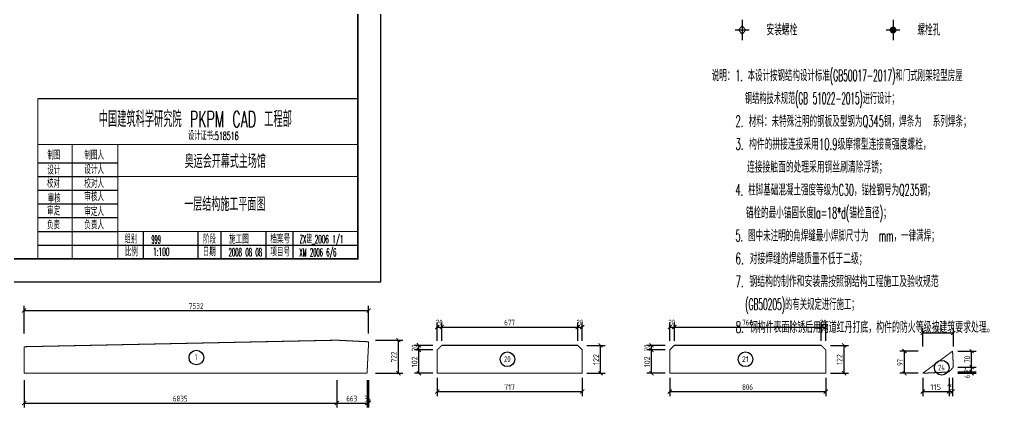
# Model space of a CAD drawing. Extents: x 14207793 to 14719554, y -1675802 to -1228715.
# Drawn here: x 14406920 to 14449341, y -1297243 to -1280280 of the extents above; entities that cross this region are included whole.
import ezdxf
from ezdxf.enums import TextEntityAlignment as Align

# ---------------------------------------------------------------- set-up
doc = ezdxf.new("R2010")
doc.units = 0
doc.header["$LTSCALE"] = 500
doc.header["$MEASUREMENT"] = 0
doc.layers.get('0').update_dxf_attribs({"linetype": 'CONTINUOUS'})
for name, color, linetype in [('10', 1, 'CONTINUOUS'), ('130', 253, 'CONTINUOUS'), ('15', 3, 'CONTINUOUS'), ('中文', 2, 'CONTINUOUS'), ('图框外框__细线', 253, 'CONTINUOUS'), ('尺寸标注', 253, 'CONTINUOUS'), ('编号标注', 253, 'CONTINUOUS')]:
    doc.layers.add(name, color=color, linetype=linetype)
doc.styles.add('HZ', font='txt', dxfattribs={"width": 0.8, "bigfont": 'hztxt'})
doc.styles.get("Standard").update_dxf_attribs({"font": 'SYSZ.shx', "width": 0.75, "bigfont": 'SYFS.shx'})

# ---------------------------------------------------------------- blocks, each defined once
blk = doc.blocks.new('998')
for p, q in [((660.35, 43.03), (695.35, 43.03)), ((660.35, 37.03), (695.35, 37.03)), ((660.35, 31.03), (695.35, 31.03)), ((660.35, 25.03), (695.35, 25.03)), ((660.35, 19.03), (695.35, 19.03)), ((660.35, 13.03), (695.35, 13.03)), ((706.42, 13.03), (706.42, 1.03)), ((730.31, 13.03), (730.31, 1.03)), ((740.38, 13.03), (740.38, 1.03)), ((760.11, 13.03), (760.11, 1.03)), ((771.95, 13.03), (771.95, 1.03)), ((660.35, 7.03), (800.35, 7.03))]:
    blk.add_line(p, q)
at = {"const_width": 0.45}
for points in [[(660.35, 71.03), (800.35, 71.03)], [(660.35, 71.03), (660.35, 1.03)], [(660.35, 51.03), (800.35, 51.03)], [(675.35, 51.03), (675.35, 1.03)], [(695.35, 51.03), (695.35, 1.03)], [(695.35, 37.03), (800.35, 37.03)], [(695.35, 13.03), (800.35, 13.03)]]:
    blk.add_lwpolyline(points, dxfattribs=at)
at = {"layer": '中文', "style": 'HZ'}
for s, height, width, p, p2 in [('中国建筑科学研究院 PKPM CAD 工程部', 7, 0.605539, (687.06, 58.6), (771.44, 58.6)), ('设计证书:518516', 3.5, 0.733737, (726.05, 53), (748.18, 53)), ('制图', 3.5, 0.875996, (664.53, 44.45), (670.16, 44.45)), ('制图人', 3.5, 0.830144, (680.7, 44.45), (689.33, 44.45)), ('奥运会开幕式主场馆', 6, 0.663796, (724.61, 40.69), (760.11, 40.69)), ('设计', 3.5, 0.839947, (664.57, 37.93), (670.19, 37.93)), ('设计人', 3.5, 0.830144, (680.7, 38.15), (689.33, 38.15)), ('校对', 3.5, 0.826345, (664.41, 32.13), (670.04, 32.13)), ('校对人', 3.5, 0.830144, (680.7, 32.04), (689.33, 32.04)), ('审核人', 3.5, 0.830144, (680.7, 26.27), (689.33, 26.27)), ('审核', 3.5, 0.836505, (664.75, 25.64), (670.38, 25.64)), ('一层结构施工平面图', 6, 0.669712, (724.41, 21.96), (759.91, 21.96)), ('审定', 3.5, 0.83309, (664.5, 20.09), (670.13, 20.09)), ('审定人', 3.5, 0.830144, (680.7, 19.8), (689.33, 19.8)), ('负责', 3.5, 0.854005, (664.45, 13.98), (670.07, 13.98)), ('负责人', 3.5, 0.830144, (680.7, 13.98), (689.33, 13.98)), ('组别', 3.5, 0.861212, (698.29, 7.86), (703.91, 7.86)), ('999', 3.5, 0.578167, (710.06, 7.77), (714.19, 7.77)), ('阶段', 3.5, 0.850446, (732.65, 7.75), (738.28, 7.75)), ('施工图', 3.5, 0.869345, (744.03, 7.74), (752.65, 7.74)), ('档案号', 3.5, 0.848142, (762.06, 7.87), (770.69, 7.87)), ('ZX建_2006 1/1', 3.5, 0.612377, (774.8, 7.84), (793.93, 7.84)), ('比例', 3.5, 0.857593, (698.48, 2.16), (704.1, 2.16)), ('1:100', 3.5, 0.653439, (710.79, 2.36), (717.92, 2.36)), ('日期', 3.5, 0.843418, (732.53, 2.21), (738.15, 2.21)), ('2008 08 08', 3.5, 0.565848, (743.83, 2.13), (758.46, 2.13)), ('项目号', 3.5, 0.848142, (762.07, 2.12), (770.7, 2.12)), ('XM 2006 6/6', 3.5, 0.552008, (774.8, 2.11), (790.93, 2.11))]:
    blk.add_text(s, height=height, dxfattribs=dict(at, width=width)).set_placement(p, p2, align=Align.FIT)

msp = doc.modelspace()

# ---------------------------------------------------------------- linework, layer by layer
at = {"layer": '10', "color": 253}
for p, q in [((14438521.4, -1280293.36), (14438521.4, -1281193.36)), ((14445121.4, -1280293.36), (14445121.4, -1281193.36)), ((14438821.4, -1280743.36), (14438221.4, -1280743.36)), ((14445421.4, -1280743.36), (14444821.4, -1280743.36))]:
    msp.add_line(p, q, dxfattribs=at)
at = {"layer": '10', "color": 1, "const_width": 45}
msp.add_lwpolyline([(14438521.4, -1280548.36), (14438371.4, -1280743.36), (14438521.4, -1280938.36), (14438671.4, -1280743.36), (14438521.4, -1280548.36)], dxfattribs=at)
at = {"layer": '10'}
for points, const_width in [([(14445196.4, -1280743.36, 1), (14445046.4, -1280743.36, 1), (14445196.4, -1280743.36, 1)], 150), ([(14438543.9, -1280743.36, 1), (14438498.9, -1280743.36, 1), (14438543.9, -1280743.36, 1)], 45)]:
    msp.add_lwpolyline(points, format="xyb", dxfattribs=dict(at, const_width=const_width))
at = {"layer": '15', "const_width": 45}
for points in [[(14420795.58, -1294298.93), (14407125.4, -1294583.37)], [(14407125.4, -1294583.37), (14407125.4, -1295743.36)], [(14422189.84, -1294368.64), (14420795.58, -1294298.93)], [(14422121.11, -1295743.36), (14422189.84, -1294368.64)], [(14425189.84, -1295743.36), (14431531.62, -1295743.37), (14431531.62, -1294723.37), (14431331.62, -1294523.37), (14425389.84, -1294523.36), (14425189.84, -1294723.36), (14425189.84, -1295743.36)], [(14435357.1, -1295743.36), (14442178.24, -1295743.37), (14442178.24, -1294723.37), (14441978.24, -1294523.37), (14435557.1, -1294523.36), (14435357.1, -1294723.36), (14435357.1, -1295743.36)], [(14446418.04, -1295743.36), (14447721.41, -1294777.08)], [(14447721.41, -1294777.08), (14447756.37, -1295476.21)], [(14447756.37, -1295476.21), (14447566.61, -1295685.94)], [(14407125.4, -1295743.36), (14422121.11, -1295743.36)], [(14447566.61, -1295685.94), (14446418.04, -1295743.36)]]:
    msp.add_lwpolyline(points, dxfattribs=at)
at = {"layer": '图框外框__细线'}
msp.add_lwpolyline([(14333621.4, -1291743.36), (14422721.4, -1291743.36), (14422721.4, -1249743.36), (14333621.4, -1249743.36), (14333621.4, -1291743.36)], dxfattribs=at)
at = {"layer": '图框外框__细线', "const_width": 70}
msp.add_lwpolyline([(14336121.4, -1290743.36), (14421721.4, -1290743.36), (14421721.4, -1250743.36), (14336121.4, -1250743.36), (14336121.4, -1290743.36)], dxfattribs=at)
at = {"layer": '尺寸标注'}
for p, q in [((14407125.4, -1293998.93), (14407125.4, -1292798.93)), ((14422189.84, -1293998.93), (14422189.84, -1292798.93)), ((14407125.4, -1292998.93), (14422189.84, -1292998.93)), ((14425189.84, -1294323.36), (14425189.84, -1293523.36)), ((14425189.84, -1293723.36), (14425389.84, -1293723.36)), ((14425389.84, -1294323.36), (14425389.84, -1293523.36)), ((14425389.84, -1294323.36), (14425389.84, -1293523.36)), ((14425389.84, -1293723.36), (14431331.62, -1293723.36)), ((14431331.62, -1294323.36), (14431331.62, -1293523.36)), ((14431331.62, -1294323.37), (14431331.62, -1293523.36)), ((14431331.62, -1293723.36), (14431531.62, -1293723.36)), ((14431531.62, -1294323.37), (14431531.62, -1293523.36)), ((14435357.1, -1294323.36), (14435357.1, -1293523.36)), ((14435357.1, -1293723.36), (14435557.1, -1293723.36)), ((14435557.1, -1294323.36), (14435557.1, -1293523.36)), ((14435557.1, -1294323.36), (14435557.1, -1293523.36)), ((14435557.1, -1293723.36), (14441978.24, -1293723.36)), ((14441978.24, -1294323.36), (14441978.24, -1293523.36)), ((14441978.24, -1294323.37), (14441978.24, -1293523.36)), ((14441978.24, -1293723.36), (14442178.24, -1293723.36)), ((14442178.24, -1294323.37), (14442178.24, -1293523.36)), ((14446418.04, -1294577.08), (14446418.04, -1293777.08)), ((14447756.37, -1294577.08), (14447756.37, -1293777.08)), ((14446418.04, -1293977.08), (14447756.37, -1293977.08)), ((14422489.84, -1294298.93), (14423689.84, -1294298.93)), ((14423489.84, -1295743.36), (14423489.84, -1294298.93)), ((14424989.84, -1294523.36), (14424189.84, -1294523.36)), ((14424389.84, -1294723.36), (14424389.84, -1294523.36)), ((14431731.62, -1294523.37), (14432531.62, -1294523.37)), ((14432331.62, -1295743.37), (14432331.62, -1294523.37)), ((14435157.1, -1294523.36), (14434357.1, -1294523.36)), ((14434557.1, -1294723.36), (14434557.1, -1294523.36)), ((14442378.24, -1294523.37), (14443178.24, -1294523.37)), ((14442978.24, -1295743.37), (14442978.24, -1294523.37)), ((14424989.84, -1294723.36), (14424189.84, -1294723.36)), ((14424989.84, -1294723.36), (14424189.84, -1294723.36)), ((14424389.84, -1295743.36), (14424389.84, -1294723.36)), ((14435157.1, -1294723.36), (14434357.1, -1294723.36)), ((14435157.1, -1294723.36), (14434357.1, -1294723.36)), ((14434557.1, -1295743.36), (14434557.1, -1294723.36)), ((14446218.04, -1294777.08), (14445418.04, -1294777.08)), ((14445618.04, -1295743.36), (14445618.04, -1294777.08)), ((14447956.37, -1294777.08), (14448756.37, -1294777.08)), ((14448556.37, -1295476.21), (14448556.37, -1294777.08)), ((14447956.37, -1295476.21), (14448756.37, -1295476.21)), ((14447956.37, -1295476.21), (14448756.37, -1295476.21)), ((14448556.37, -1295685.94), (14448556.37, -1295476.21)), ((14422489.84, -1295743.36), (14423689.84, -1295743.36)), ((14424989.84, -1295743.36), (14424189.84, -1295743.36)), ((14425189.84, -1295943.36), (14425189.84, -1296743.36)), ((14431531.62, -1295943.37), (14431531.62, -1296743.36)), ((14431731.62, -1295743.37), (14432531.62, -1295743.37)), ((14435157.1, -1295743.36), (14434357.1, -1295743.36)), ((14435357.1, -1295943.36), (14435357.1, -1296743.36)), ((14442178.24, -1295943.37), (14442178.24, -1296743.36)), ((14442378.24, -1295743.37), (14443178.24, -1295743.37)), ((14446218.04, -1295743.36), (14445418.04, -1295743.36)), ((14446418.04, -1295943.36), (14446418.04, -1296743.36)), ((14447566.61, -1295943.36), (14447566.61, -1296743.36)), ((14447566.61, -1295943.36), (14447566.61, -1296743.36)), ((14447721.41, -1295943.36), (14447721.41, -1296743.36)), ((14447956.37, -1295685.94), (14448756.37, -1295685.94)), ((14447956.37, -1295685.94), (14448756.37, -1295685.94)), ((14447956.37, -1295743.36), (14448756.37, -1295743.36)), ((14448556.37, -1295743.36), (14448556.37, -1295685.94)), ((14407125.4, -1296043.36), (14407125.4, -1297243.36)), ((14420795.58, -1296043.36), (14420795.58, -1297243.36)), ((14420795.58, -1296043.36), (14420795.58, -1297243.36)), ((14422121.11, -1296043.36), (14422121.11, -1297243.36)), ((14422121.11, -1296043.36), (14422121.11, -1297243.36)), ((14422189.84, -1296043.36), (14422189.84, -1297243.36)), ((14425189.84, -1296543.36), (14431531.62, -1296543.36)), ((14435357.1, -1296543.36), (14442178.24, -1296543.36)), ((14446418.04, -1296543.36), (14447566.61, -1296543.36)), ((14447566.61, -1296543.36), (14447721.41, -1296543.36)), ((14407125.4, -1297043.36), (14420795.58, -1297043.36)), ((14420795.58, -1297043.36), (14422121.11, -1297043.36)), ((14422121.11, -1297043.36), (14422189.84, -1297043.36))]:
    msp.add_line(p, q, dxfattribs=at)
at = {"layer": '尺寸标注', "const_width": 45}
for points in [[(14407037.01, -1293087.31), (14407213.78, -1292910.54)], [(14422101.45, -1293087.31), (14422278.23, -1292910.54)], [(14425101.46, -1293811.75), (14425278.23, -1293634.98)], [(14425301.46, -1293811.75), (14425478.23, -1293634.98)], [(14425301.46, -1293811.75), (14425478.23, -1293634.98)], [(14431243.23, -1293811.75), (14431420, -1293634.98)], [(14431243.23, -1293811.75), (14431420, -1293634.98)], [(14431443.23, -1293811.75), (14431620, -1293634.98)], [(14435268.71, -1293811.75), (14435445.48, -1293634.98)], [(14435468.71, -1293811.75), (14435645.48, -1293634.98)], [(14435468.71, -1293811.75), (14435645.48, -1293634.98)], [(14441889.84, -1293811.75), (14442066.63, -1293634.98)], [(14441889.84, -1293811.75), (14442066.63, -1293634.98)], [(14442089.84, -1293811.75), (14442266.63, -1293634.98)], [(14423401.45, -1294210.54), (14423578.23, -1294387.31)], [(14446329.65, -1294065.47), (14446506.43, -1293888.69)], [(14447667.98, -1294065.47), (14447844.76, -1293888.69)], [(14424301.46, -1294434.98), (14424478.23, -1294611.75)], [(14424301.46, -1294634.98), (14424478.23, -1294811.75)], [(14424301.46, -1294634.98), (14424478.23, -1294811.75)], [(14432243.23, -1294434.98), (14432420, -1294611.75)], [(14434468.71, -1294434.98), (14434645.48, -1294611.75)], [(14434468.71, -1294634.98), (14434645.48, -1294811.75)], [(14434468.71, -1294634.98), (14434645.48, -1294811.75)], [(14442889.84, -1294434.98), (14443066.63, -1294611.75)], [(14445529.65, -1294688.69), (14445706.43, -1294865.47)], [(14448467.98, -1294688.69), (14448644.76, -1294865.47)], [(14448467.98, -1295387.82), (14448644.76, -1295564.59)], [(14448467.98, -1295387.82), (14448644.76, -1295564.59)], [(14423401.45, -1295654.98), (14423578.23, -1295831.75)], [(14424301.46, -1295654.98), (14424478.23, -1295831.75)], [(14432243.23, -1295654.98), (14432420, -1295831.75)], [(14434468.71, -1295654.98), (14434645.48, -1295831.75)], [(14442889.84, -1295654.98), (14443066.63, -1295831.75)], [(14445529.65, -1295654.98), (14445706.43, -1295831.75)], [(14448467.98, -1295597.55), (14448644.76, -1295774.33)], [(14448467.98, -1295597.55), (14448644.76, -1295774.33)], [(14448467.98, -1295654.98), (14448644.76, -1295831.75)], [(14425101.46, -1296631.75), (14425278.23, -1296454.98)], [(14431443.23, -1296631.75), (14431620, -1296454.98)], [(14435268.71, -1296631.75), (14435445.48, -1296454.98)], [(14442089.84, -1296631.75), (14442266.63, -1296454.98)], [(14446329.65, -1296631.75), (14446506.43, -1296454.98)], [(14447478.22, -1296631.75), (14447654.99, -1296454.98)], [(14447478.22, -1296631.75), (14447654.99, -1296454.98)], [(14447633.02, -1296631.75), (14447809.8, -1296454.98)], [(14407037.01, -1297131.75), (14407213.78, -1296954.98)], [(14420707.2, -1297131.75), (14420883.97, -1296954.98)], [(14420707.2, -1297131.75), (14420883.97, -1296954.98)], [(14422032.72, -1297131.75), (14422209.5, -1296954.98)], [(14422032.72, -1297131.75), (14422209.5, -1296954.98)], [(14422101.45, -1297131.75), (14422278.23, -1296954.98)]]:
    msp.add_lwpolyline(points, dxfattribs=at)
at = {"layer": '编号标注'}
for centre in [(14414657.62, -1295056), (14428260.73, -1295133.36), (14438667.66, -1295133.36), (14447248.39, -1295501.22)]:
    msp.add_circle(centre, 320, dxfattribs=at)

# ---------------------------------------------------------------- block references
at = {"layer": '图框外框__细线', "xscale": 100, "yscale": 100, "zscale": 100}
msp.add_blockref('998', (14341686.63, -1290846.1), dxfattribs=at)

# ---------------------------------------------------------------- texts
at = {"layer": '130', "style": 'HZ'}
for s, width, p, p2 in [('安装螺栓', 0.684866, (14439582.65, -1280978.36), (14440938.9, -1280978.36)), ('螺栓孔', 0.690777, (14446182.65, -1280978.36), (14447188.9, -1280978.36)), ('1. 本设计按钢结构设计标准(GB50017-2017)和门式刚架轻型房屋', 0.621945, (14438232.65, -1282978.36), (14448163.9, -1282978.36)), ('说明：', 0.827144, (14437182.65, -1282978.36), (14438188.9, -1282978.36)), ('  钢结构技术规范(GB 51022-2015)进行设计；', 0.595933, (14438232.65, -1283978.36), (14445363.9, -1283978.36)), ('2. 材料：未特殊注明的钢板及型钢为Q345钢，焊条为  系列焊条；', 0.664742, (14438232.65, -1284978.36), (14448513.9, -1284978.36)), ('3. 构件的拼接连接采用10.9级摩擦型连接高强度螺栓，', 0.68645, (14438232.65, -1285978.36), (14446763.9, -1285978.36)), ('  连接接触面的处理采用钢丝刷清除浮锈；', 0.699274, (14438232.65, -1286978.36), (14444838.9, -1286978.36)), ('4. 柱脚基础混凝土强度等级为C30，锚栓钢号为Q235钢；', 0.649292, (14438232.65, -1287978.36), (14446938.9, -1287978.36)), ('  锚栓的最小锚固长度la=18*d(锚栓直径)；', 0.653906, (14438232.65, -1288978.36), (14445013.9, -1288978.36)), ('5. 图中未注明的角焊缝最小焊脚尺寸为  mm，一律满焊；', 0.65576, (14438232.65, -1289978.36), (14447113.9, -1289978.36)), ('6. 对接焊缝的焊缝质量不低于二级；', 0.702459, (14438232.65, -1290978.36), (14443963.9, -1290978.36)), ('7. 钢结构的制作和安装需按照钢结构工程施工及验收规范', 0.688313, (14438232.65, -1291978.36), (14447113.9, -1291978.36)), ('  (GB50205)的有关规定进行施工；', 0.617362, (14438232.65, -1292978.36), (14443613.9, -1292978.36)), ('8. 钢构件表面除锈后用两道红丹打底，构件的防火等级按建筑要求处理。', 0.702954, (14438232.65, -1293978.36), (14449563.9, -1293978.36))]:
    msp.add_text(s, height=500, dxfattribs=dict(at, width=width)).set_placement(p, p2, align=Align.FIT)
at = {"layer": '尺寸标注'}
for s, width, p, p2 in [('7532', 0.734997, (14414325.12, -1292928.93), (14414972.62, -1292928.93)), ('20', 0.735009, (14425132.34, -1293653.36), (14425429.85, -1293653.36)), ('677', 0.735006, (14428115.73, -1293653.36), (14428588.23, -1293653.36)), ('20', 0.735009, (14431274.12, -1293653.36), (14431571.62, -1293653.36)), ('20', 0.735009, (14435299.6, -1293653.36), (14435597.1, -1293653.36)), ('766', 0.748864, (14438522.67, -1293653.36), (14438995.17, -1293653.36)), ('20', 0.734994, (14441920.74, -1293653.36), (14442218.24, -1293653.36)), ('134', 0.778231, (14446842.21, -1293907.08), (14447314.71, -1293907.08)), ('717', 0.793806, (14428115.73, -1296473.36), (14428588.23, -1296473.36)), ('806', 0.748864, (14438522.67, -1296473.36), (14438995.17, -1296473.36)), ('115', 0.862822, (14446747.33, -1296473.36), (14447219.82, -1296473.36)), ('15', 0.832993, (14447486.51, -1296473.36), (14447784.01, -1296473.36)), ('6835', 0.734997, (14413627.99, -1296973.36), (14414275.49, -1296973.36)), ('663', 0.734996, (14421213.35, -1296973.36), (14421685.85, -1296973.36)), ('34', 0.714009, (14421997.97, -1296973.36), (14422295.48, -1296973.36))]:
    msp.add_text(s, height=250, dxfattribs=dict(at, width=width)).set_placement(p, p2, align=Align.FIT)
for s, width, p, p2 in [('20', 0.735, (14424319.84, -1294780.86), (14424319.84, -1294483.36)), ('20', 0.735, (14434487.1, -1294780.86), (14434487.1, -1294483.36)), ('722', 0.735, (14423419.84, -1295266.14), (14423419.84, -1294793.64)), ('102', 0.7938, (14424319.84, -1295478.36), (14424319.84, -1295005.86)), ('122', 0.7938, (14432261.62, -1295378.36), (14432261.62, -1294905.87)), ('102', 0.7938, (14434487.1, -1295478.36), (14434487.1, -1295005.86)), ('122', 0.7938, (14442908.24, -1295378.37), (14442908.24, -1294905.87)), ('70', 0.735001, (14448486.38, -1295284.14), (14448486.38, -1294986.64)), ('97', 0.735001, (14445548.05, -1295417.72), (14445548.05, -1295120.22)), ('21', 0.999601, (14448486.38, -1295738.57), (14448486.38, -1295441.07)), ('6', 0.79154, (14448486.38, -1295944.61), (14448486.38, -1295822.11))]:
    msp.add_text(s, height=250, rotation=90, dxfattribs=dict(at, width=width)).set_placement(p, p2, align=Align.FIT)
at = {"layer": '编号标注'}
for s, width, p, p2 in [('7', 0.734985, (14414587.62, -1295173.5), (14414710.12, -1295173.5)), ('20', 0.735009, (14428103.23, -1295250.86), (14428400.73, -1295250.86)), ('21', 0.999592, (14438510.17, -1295250.86), (14438807.67, -1295250.86)), ('24', 0.713994, (14447090.89, -1295618.71), (14447388.39, -1295618.71))]:
    msp.add_text(s, height=250, dxfattribs=dict(at, width=width)).set_placement(p, p2, align=Align.FIT)

doc.saveas('drawing.dxf')
